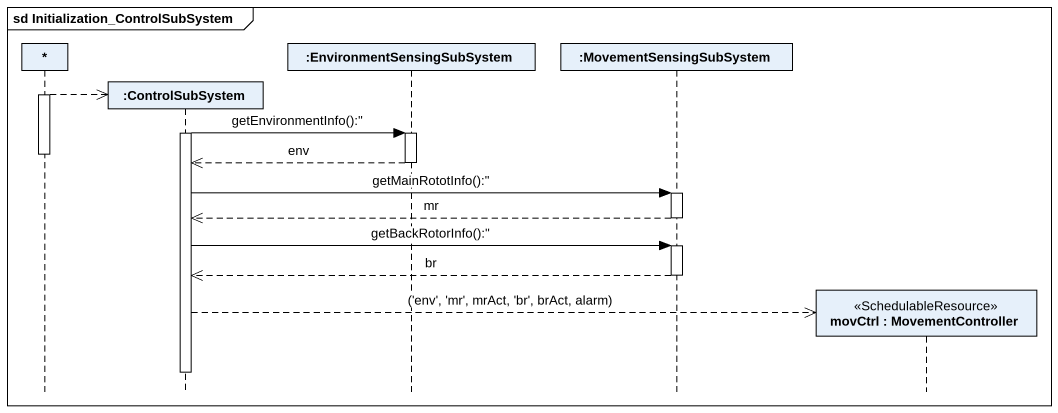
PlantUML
@startuml
mainframe sd Initialization_ControlSubSystem
hide footbox
participant "*" as object1
participant ":ControlSubSystem" as ControlSubSystem
participant ":EnvironmentSensingSubSystem" as EnvironmentSensingSubSystem
participant ":MovementSensingSubSystem" as MovementSensingSubSystem
participant "movCtrl : MovementController" as movCtrl <<SchedulableResource>>

activate object1
object1 -->> ControlSubSystem **
activate ControlSubSystem
ControlSubSystem -> EnvironmentSensingSubSystem : getEnvironmentInfo():''
activate EnvironmentSensingSubSystem
deactivate object1
EnvironmentSensingSubSystem -->> ControlSubSystem : env
deactivate EnvironmentSensingSubSystem
ControlSubSystem -> MovementSensingSubSystem : getMainRototInfo():''
activate MovementSensingSubSystem
MovementSensingSubSystem -->> ControlSubSystem : mr
deactivate MovementSensingSubSystem
ControlSubSystem -> MovementSensingSubSystem : getBackRotorInfo():''
activate MovementSensingSubSystem
MovementSensingSubSystem -->> ControlSubSystem : br
deactivate MovementSensingSubSystem
ControlSubSystem -->> movCtrl ** : ('env', 'mr', mrAct, 'br', brAct, alarm)
deactivate ControlSubSystem
@enduml
